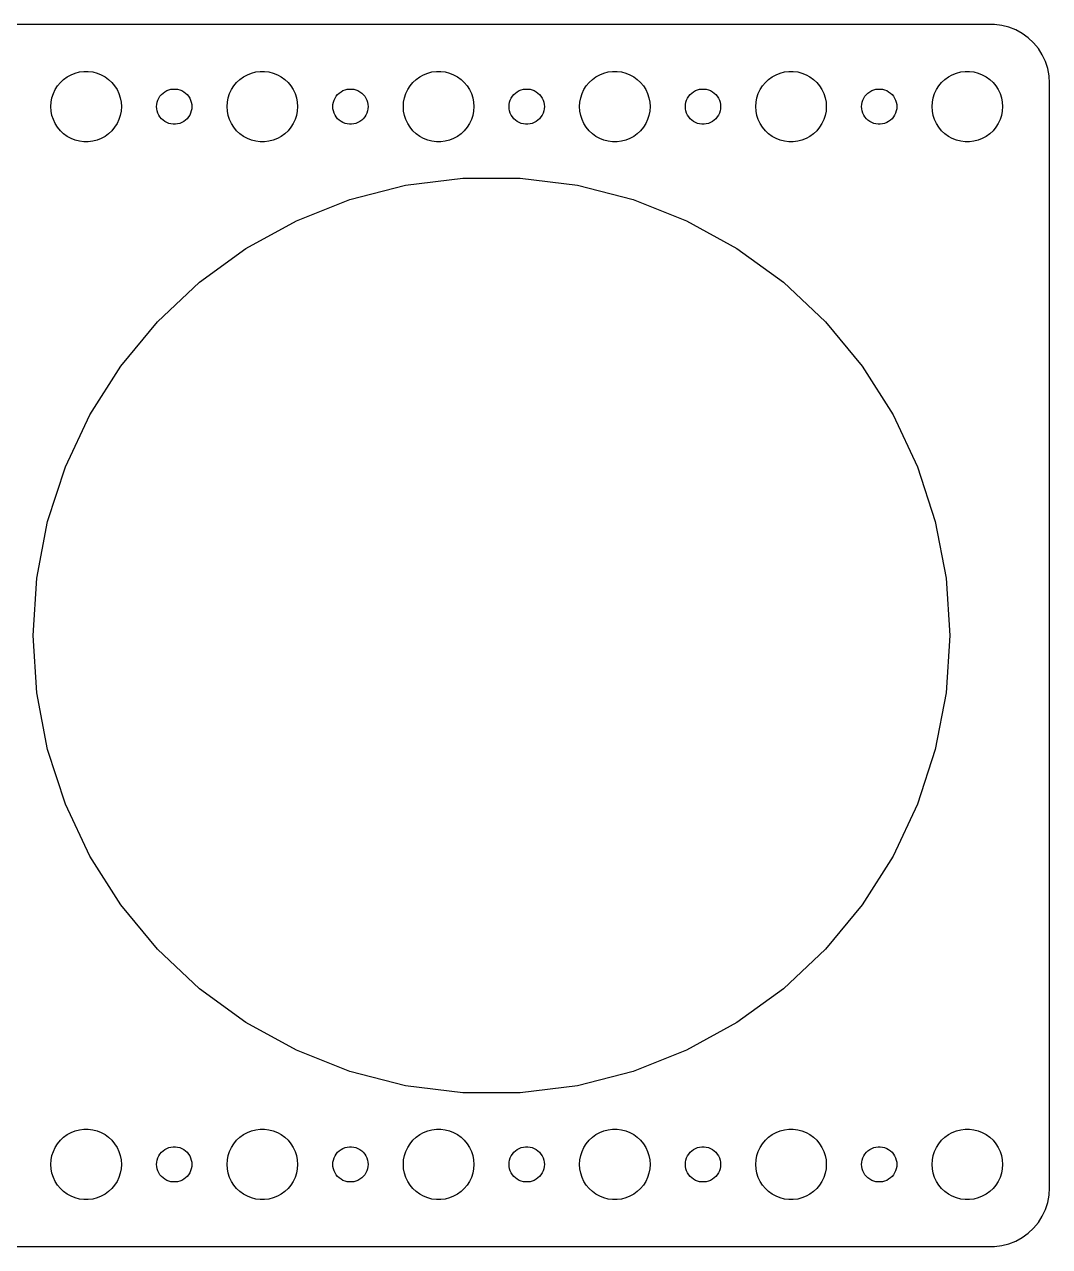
# Model space of a CAD drawing. Header units: metres. Extents: x -172 to 172, y -52 to 52.
# Drawn here: x 84.8 to 172, y -52 to 52 of the extents above; entities that cross this region are included whole.
import ezdxf

# ---------------------------------------------------------------- set-up
doc = ezdxf.new("R2010")
doc.units = ezdxf.units.M

msp = doc.modelspace()

# ---------------------------------------------------------------- linework, layer by layer
for p, q in [((167.314, 51.9901), (-167.314, 51.9901)), ((167.937, 51.9114), (167.314, 51.9901)), ((168.545, 51.7553), (167.937, 51.9114)), ((169.129, 51.5241), (168.545, 51.7553)), ((169.679, 51.2216), (169.129, 51.5241)), ((170.187, 50.8526), (169.679, 51.2216)), ((170.645, 50.4227), (170.187, 50.8526)), ((171.045, 49.9389), (170.645, 50.4227)), ((171.382, 49.4088), (171.045, 49.9389)), ((171.649, 48.8406), (171.382, 49.4088)), ((88.7227, 47.7145), (89.073, 47.8532)), ((89.073, 47.8532), (89.4379, 47.9469)), ((89.4379, 47.9469), (89.8116, 47.9941)), ((89.8116, 47.9941), (90.1884, 47.9941)), ((90.1884, 47.9941), (90.5621, 47.9469)), ((90.5621, 47.9469), (90.927, 47.8532)), ((90.927, 47.8532), (91.2773, 47.7145)), ((103.723, 47.7145), (104.073, 47.8532)), ((104.073, 47.8532), (104.438, 47.9469)), ((104.438, 47.9469), (104.812, 47.9941)), ((104.812, 47.9941), (105.188, 47.9941)), ((105.188, 47.9941), (105.562, 47.9469)), ((105.562, 47.9469), (105.927, 47.8532)), ((105.927, 47.8532), (106.277, 47.7145)), ((118.723, 47.7145), (119.073, 47.8532)), ((119.073, 47.8532), (119.438, 47.9469)), ((119.438, 47.9469), (119.812, 47.9941)), ((119.812, 47.9941), (120.188, 47.9941)), ((120.188, 47.9941), (120.562, 47.9469)), ((120.562, 47.9469), (120.927, 47.8532)), ((120.927, 47.8532), (121.277, 47.7145)), ((133.723, 47.7145), (134.073, 47.8532)), ((134.073, 47.8532), (134.438, 47.9469)), ((134.438, 47.9469), (134.812, 47.9941)), ((134.812, 47.9941), (135.188, 47.9941)), ((135.188, 47.9941), (135.562, 47.9469)), ((135.562, 47.9469), (135.927, 47.8532)), ((135.927, 47.8532), (136.277, 47.7145)), ((148.723, 47.7145), (149.073, 47.8532)), ((149.073, 47.8532), (149.438, 47.9469)), ((149.438, 47.9469), (149.812, 47.9941)), ((149.812, 47.9941), (150.188, 47.9941)), ((150.188, 47.9941), (150.562, 47.9469)), ((150.562, 47.9469), (150.927, 47.8532)), ((150.927, 47.8532), (151.277, 47.7145)), ((163.723, 47.7145), (164.073, 47.8532)), ((164.073, 47.8532), (164.438, 47.9469)), ((164.438, 47.9469), (164.812, 47.9941)), ((164.812, 47.9941), (165.188, 47.9941)), ((165.188, 47.9941), (165.562, 47.9469)), ((165.562, 47.9469), (165.927, 47.8532)), ((165.927, 47.8532), (166.277, 47.7145)), ((171.843, 48.2434), (171.649, 48.8406)), ((171.961, 47.6267), (171.843, 48.2434)), ((87.573, 46.7634), (87.8131, 47.0536)), ((87.8131, 47.0536), (88.0877, 47.3115)), ((88.0877, 47.3115), (88.3925, 47.533)), ((88.3925, 47.533), (88.7227, 47.7145)), ((91.2773, 47.7145), (91.6075, 47.533)), ((91.6075, 47.533), (91.9123, 47.3115)), ((91.9123, 47.3115), (92.1869, 47.0536)), ((92.1869, 47.0536), (92.427, 46.7634)), ((102.573, 46.7634), (102.813, 47.0536)), ((102.813, 47.0536), (103.088, 47.3115)), ((103.088, 47.3115), (103.393, 47.533)), ((103.393, 47.533), (103.723, 47.7145)), ((106.277, 47.7145), (106.607, 47.533)), ((106.607, 47.533), (106.912, 47.3115)), ((106.912, 47.3115), (107.187, 47.0536)), ((107.187, 47.0536), (107.427, 46.7634)), ((117.573, 46.7634), (117.813, 47.0536)), ((117.813, 47.0536), (118.088, 47.3115)), ((118.088, 47.3115), (118.393, 47.533)), ((118.393, 47.533), (118.723, 47.7145)), ((121.277, 47.7145), (121.607, 47.533)), ((121.607, 47.533), (121.912, 47.3115)), ((121.912, 47.3115), (122.187, 47.0536)), ((122.187, 47.0536), (122.427, 46.7634)), ((132.573, 46.7634), (132.813, 47.0536)), ((132.813, 47.0536), (133.088, 47.3115)), ((133.088, 47.3115), (133.393, 47.533)), ((133.393, 47.533), (133.723, 47.7145)), ((136.277, 47.7145), (136.607, 47.533)), ((136.607, 47.533), (136.912, 47.3115)), ((136.912, 47.3115), (137.187, 47.0536)), ((137.187, 47.0536), (137.427, 46.7634)), ((147.573, 46.7634), (147.813, 47.0536)), ((147.813, 47.0536), (148.088, 47.3115)), ((148.088, 47.3115), (148.393, 47.533)), ((148.393, 47.533), (148.723, 47.7145)), ((151.277, 47.7145), (151.607, 47.533)), ((151.607, 47.533), (151.912, 47.3115)), ((151.912, 47.3115), (152.187, 47.0536)), ((152.187, 47.0536), (152.427, 46.7634)), ((162.573, 46.7634), (162.813, 47.0536)), ((162.813, 47.0536), (163.088, 47.3115)), ((163.088, 47.3115), (163.393, 47.533)), ((163.393, 47.533), (163.723, 47.7145)), ((166.277, 47.7145), (166.607, 47.533)), ((166.607, 47.533), (166.912, 47.3115)), ((166.912, 47.3115), (167.187, 47.0536)), ((167.187, 47.0536), (167.427, 46.7634)), ((172, 47), (171.961, 47.6267)), ((172, -47), (172, 47)), ((87.0943, 45.7461), (87.2107, 46.1044)), ((87.2107, 46.1044), (87.3711, 46.4453)), ((87.3711, 46.4453), (87.573, 46.7634)), ((92.427, 46.7634), (92.6289, 46.4453)), ((92.6289, 46.4453), (92.7893, 46.1044)), ((92.7893, 46.1044), (92.9057, 45.7461)), ((96.1855, 45.7226), (96.2865, 45.8817)), ((96.2865, 45.8817), (96.4065, 46.0268)), ((96.4065, 46.0268), (96.5439, 46.1558)), ((96.5439, 46.1558), (96.6963, 46.2665)), ((96.6963, 46.2665), (96.8613, 46.3572)), ((96.8613, 46.3572), (97.0365, 46.4266)), ((97.0365, 46.4266), (97.2189, 46.4734)), ((97.2189, 46.4734), (97.4058, 46.497)), ((97.4058, 46.497), (97.5942, 46.497)), ((97.5942, 46.497), (97.7811, 46.4734)), ((97.7811, 46.4734), (97.9635, 46.4266)), ((97.9635, 46.4266), (98.1387, 46.3572)), ((98.1387, 46.3572), (98.3037, 46.2665)), ((98.3037, 46.2665), (98.4561, 46.1558)), ((98.4561, 46.1558), (98.5934, 46.0268)), ((98.5934, 46.0268), (98.7135, 45.8817)), ((98.7135, 45.8817), (98.8145, 45.7226)), ((102.094, 45.7461), (102.211, 46.1044)), ((102.211, 46.1044), (102.371, 46.4453)), ((102.371, 46.4453), (102.573, 46.7634)), ((107.427, 46.7634), (107.629, 46.4453)), ((107.629, 46.4453), (107.789, 46.1044)), ((107.789, 46.1044), (107.906, 45.7461)), ((111.186, 45.7226), (111.286, 45.8817)), ((111.286, 45.8817), (111.407, 46.0268)), ((111.407, 46.0268), (111.544, 46.1558)), ((111.544, 46.1558), (111.696, 46.2665)), ((111.696, 46.2665), (111.861, 46.3572)), ((111.861, 46.3572), (112.036, 46.4266)), ((112.036, 46.4266), (112.219, 46.4734)), ((112.219, 46.4734), (112.406, 46.497)), ((112.406, 46.497), (112.594, 46.497)), ((112.594, 46.497), (112.781, 46.4734)), ((112.781, 46.4734), (112.964, 46.4266)), ((112.964, 46.4266), (113.139, 46.3572)), ((113.139, 46.3572), (113.304, 46.2665)), ((113.304, 46.2665), (113.456, 46.1558)), ((113.456, 46.1558), (113.593, 46.0268)), ((113.593, 46.0268), (113.714, 45.8817)), ((113.714, 45.8817), (113.814, 45.7226)), ((117.094, 45.7461), (117.211, 46.1044)), ((117.211, 46.1044), (117.371, 46.4453)), ((117.371, 46.4453), (117.573, 46.7634)), ((122.427, 46.7634), (122.629, 46.4453)), ((122.629, 46.4453), (122.789, 46.1044)), ((122.789, 46.1044), (122.906, 45.7461)), ((126.186, 45.7226), (126.286, 45.8817)), ((126.286, 45.8817), (126.407, 46.0268)), ((126.407, 46.0268), (126.544, 46.1558)), ((126.544, 46.1558), (126.696, 46.2665)), ((126.696, 46.2665), (126.861, 46.3572)), ((126.861, 46.3572), (127.036, 46.4266)), ((127.036, 46.4266), (127.219, 46.4734)), ((127.219, 46.4734), (127.406, 46.497)), ((127.406, 46.497), (127.594, 46.497)), ((127.594, 46.497), (127.781, 46.4734)), ((127.781, 46.4734), (127.964, 46.4266)), ((127.964, 46.4266), (128.139, 46.3572)), ((128.139, 46.3572), (128.304, 46.2665)), ((128.304, 46.2665), (128.456, 46.1558)), ((128.456, 46.1558), (128.593, 46.0268)), ((128.593, 46.0268), (128.714, 45.8817)), ((128.714, 45.8817), (128.814, 45.7226)), ((132.094, 45.7461), (132.211, 46.1044)), ((132.211, 46.1044), (132.371, 46.4453)), ((132.371, 46.4453), (132.573, 46.7634)), ((137.427, 46.7634), (137.629, 46.4453)), ((137.629, 46.4453), (137.789, 46.1044)), ((137.789, 46.1044), (137.906, 45.7461)), ((141.186, 45.7226), (141.286, 45.8817)), ((141.286, 45.8817), (141.407, 46.0268)), ((141.407, 46.0268), (141.544, 46.1558)), ((141.544, 46.1558), (141.696, 46.2665)), ((141.696, 46.2665), (141.861, 46.3572)), ((141.861, 46.3572), (142.036, 46.4266)), ((142.036, 46.4266), (142.219, 46.4734)), ((142.219, 46.4734), (142.406, 46.497)), ((142.406, 46.497), (142.594, 46.497)), ((142.594, 46.497), (142.781, 46.4734)), ((142.781, 46.4734), (142.964, 46.4266)), ((142.964, 46.4266), (143.139, 46.3572)), ((143.139, 46.3572), (143.304, 46.2665)), ((143.304, 46.2665), (143.456, 46.1558)), ((143.456, 46.1558), (143.593, 46.0268)), ((143.593, 46.0268), (143.714, 45.8817)), ((143.714, 45.8817), (143.814, 45.7226)), ((147.094, 45.7461), (147.211, 46.1044)), ((147.211, 46.1044), (147.371, 46.4453)), ((147.371, 46.4453), (147.573, 46.7634)), ((152.427, 46.7634), (152.629, 46.4453)), ((152.629, 46.4453), (152.789, 46.1044)), ((152.789, 46.1044), (152.906, 45.7461)), ((156.186, 45.7226), (156.286, 45.8817)), ((156.286, 45.8817), (156.407, 46.0268)), ((156.407, 46.0268), (156.544, 46.1558)), ((156.544, 46.1558), (156.696, 46.2665)), ((156.696, 46.2665), (156.861, 46.3572)), ((156.861, 46.3572), (157.036, 46.4266)), ((157.036, 46.4266), (157.219, 46.4734)), ((157.219, 46.4734), (157.406, 46.497)), ((157.406, 46.497), (157.594, 46.497)), ((157.594, 46.497), (157.781, 46.4734)), ((157.781, 46.4734), (157.964, 46.4266)), ((157.964, 46.4266), (158.139, 46.3572)), ((158.139, 46.3572), (158.304, 46.2665)), ((158.304, 46.2665), (158.456, 46.1558)), ((158.456, 46.1558), (158.593, 46.0268)), ((158.593, 46.0268), (158.714, 45.8817)), ((158.714, 45.8817), (158.814, 45.7226)), ((162.094, 45.7461), (162.211, 46.1044)), ((162.211, 46.1044), (162.371, 46.4453)), ((162.371, 46.4453), (162.573, 46.7634)), ((167.427, 46.7634), (167.629, 46.4453)), ((167.629, 46.4453), (167.789, 46.1044)), ((167.789, 46.1044), (167.906, 45.7461)), ((87, 45), (87.0237, 45.376)), ((87.0237, 44.624), (87, 45)), ((87.0237, 45.376), (87.0943, 45.7461)), ((92.9057, 45.7461), (92.9763, 45.376)), ((92.9763, 45.376), (93, 45)), ((93, 45), (92.9763, 44.624)), ((96, 45), (96.0118, 45.188)), ((96.0118, 44.812), (96, 45)), ((96.0118, 45.188), (96.0471, 45.373)), ((96.0471, 44.627), (96.0118, 44.812)), ((96.0471, 45.373), (96.1053, 45.5522)), ((96.1053, 45.5522), (96.1855, 45.7226)), ((98.8145, 45.7226), (98.8947, 45.5522)), ((98.8947, 45.5522), (98.9529, 45.373)), ((98.9529, 45.373), (98.9882, 45.188)), ((98.9882, 44.812), (98.9529, 44.627)), ((98.9882, 45.188), (99, 45)), ((99, 45), (98.9882, 44.812)), ((102, 45), (102.024, 45.376)), ((102.024, 44.624), (102, 45)), ((102.024, 45.376), (102.094, 45.7461)), ((107.906, 45.7461), (107.976, 45.376)), ((107.976, 45.376), (108, 45)), ((108, 45), (107.976, 44.624)), ((111, 45), (111.012, 45.188)), ((111.012, 44.812), (111, 45)), ((111.012, 45.188), (111.047, 45.373)), ((111.047, 44.627), (111.012, 44.812)), ((111.047, 45.373), (111.105, 45.5522)), ((111.105, 45.5522), (111.186, 45.7226)), ((113.814, 45.7226), (113.895, 45.5522)), ((113.895, 45.5522), (113.953, 45.373)), ((113.953, 45.373), (113.988, 45.188)), ((113.988, 44.812), (113.953, 44.627)), ((113.988, 45.188), (114, 45)), ((114, 45), (113.988, 44.812)), ((117, 45), (117.024, 45.376)), ((117.024, 44.624), (117, 45)), ((117.024, 45.376), (117.094, 45.7461)), ((122.906, 45.7461), (122.976, 45.376)), ((122.976, 45.376), (123, 45)), ((123, 45), (122.976, 44.624)), ((126, 45), (126.012, 45.188)), ((126.012, 44.812), (126, 45)), ((126.012, 45.188), (126.047, 45.373)), ((126.047, 44.627), (126.012, 44.812)), ((126.047, 45.373), (126.105, 45.5522)), ((126.105, 45.5522), (126.186, 45.7226)), ((128.814, 45.7226), (128.895, 45.5522)), ((128.895, 45.5522), (128.953, 45.373)), ((128.953, 45.373), (128.988, 45.188)), ((128.988, 44.812), (128.953, 44.627)), ((128.988, 45.188), (129, 45)), ((129, 45), (128.988, 44.812)), ((132, 45), (132.024, 45.376)), ((132.024, 44.624), (132, 45)), ((132.024, 45.376), (132.094, 45.7461)), ((137.906, 45.7461), (137.976, 45.376)), ((137.976, 45.376), (138, 45)), ((138, 45), (137.976, 44.624)), ((141, 45), (141.012, 45.188)), ((141.012, 44.812), (141, 45)), ((141.012, 45.188), (141.047, 45.373)), ((141.047, 44.627), (141.012, 44.812)), ((141.047, 45.373), (141.105, 45.5522)), ((141.105, 45.5522), (141.186, 45.7226)), ((143.814, 45.7226), (143.895, 45.5522)), ((143.895, 45.5522), (143.953, 45.373)), ((143.953, 45.373), (143.988, 45.188)), ((143.988, 44.812), (143.953, 44.627)), ((143.988, 45.188), (144, 45)), ((144, 45), (143.988, 44.812)), ((147, 45), (147.024, 45.376)), ((147.024, 44.624), (147, 45)), ((147.024, 45.376), (147.094, 45.7461)), ((152.906, 45.7461), (152.976, 45.376)), ((152.976, 45.376), (153, 45)), ((153, 45), (152.976, 44.624)), ((156, 45), (156.012, 45.188)), ((156.012, 44.812), (156, 45)), ((156.012, 45.188), (156.047, 45.373)), ((156.047, 44.627), (156.012, 44.812)), ((156.047, 45.373), (156.105, 45.5522)), ((156.105, 45.5522), (156.186, 45.7226)), ((158.814, 45.7226), (158.895, 45.5522)), ((158.895, 45.5522), (158.953, 45.373)), ((158.953, 45.373), (158.988, 45.188)), ((158.988, 44.812), (158.953, 44.627)), ((158.988, 45.188), (159, 45)), ((159, 45), (158.988, 44.812)), ((162, 45), (162.024, 45.376)), ((162.024, 44.624), (162, 45)), ((162.024, 45.376), (162.094, 45.7461)), ((167.906, 45.7461), (167.976, 45.376)), ((167.976, 45.376), (168, 45)), ((168, 45), (167.976, 44.624)), ((87.0943, 44.2539), (87.0237, 44.624)), ((87.2107, 43.8956), (87.0943, 44.2539)), ((87.3711, 43.5547), (87.2107, 43.8956)), ((92.7893, 43.8956), (92.6289, 43.5547)), ((92.9057, 44.2539), (92.7893, 43.8956)), ((92.9763, 44.624), (92.9057, 44.2539)), ((96.1053, 44.4478), (96.0471, 44.627)), ((96.1855, 44.2774), (96.1053, 44.4478)), ((96.2865, 44.1183), (96.1855, 44.2774)), ((96.4065, 43.9732), (96.2865, 44.1183)), ((96.5439, 43.8442), (96.4065, 43.9732)), ((96.6963, 43.7335), (96.5439, 43.8442)), ((96.8613, 43.6428), (96.6963, 43.7335)), ((98.3037, 43.7335), (98.1387, 43.6428)), ((98.4561, 43.8442), (98.3037, 43.7335)), ((98.5934, 43.9732), (98.4561, 43.8442)), ((98.7135, 44.1183), (98.5934, 43.9732)), ((98.8145, 44.2774), (98.7135, 44.1183)), ((98.8947, 44.4478), (98.8145, 44.2774)), ((98.9529, 44.627), (98.8947, 44.4478)), ((102.094, 44.2539), (102.024, 44.624)), ((102.211, 43.8956), (102.094, 44.2539)), ((102.371, 43.5547), (102.211, 43.8956)), ((107.789, 43.8956), (107.629, 43.5547)), ((107.906, 44.2539), (107.789, 43.8956)), ((107.976, 44.624), (107.906, 44.2539)), ((111.105, 44.4478), (111.047, 44.627)), ((111.186, 44.2774), (111.105, 44.4478)), ((111.286, 44.1183), (111.186, 44.2774)), ((111.407, 43.9732), (111.286, 44.1183)), ((111.544, 43.8442), (111.407, 43.9732)), ((111.696, 43.7335), (111.544, 43.8442)), ((111.861, 43.6428), (111.696, 43.7335)), ((113.304, 43.7335), (113.139, 43.6428)), ((113.456, 43.8442), (113.304, 43.7335)), ((113.593, 43.9732), (113.456, 43.8442)), ((113.714, 44.1183), (113.593, 43.9732)), ((113.814, 44.2774), (113.714, 44.1183)), ((113.895, 44.4478), (113.814, 44.2774)), ((113.953, 44.627), (113.895, 44.4478)), ((117.094, 44.2539), (117.024, 44.624)), ((117.211, 43.8956), (117.094, 44.2539)), ((117.371, 43.5547), (117.211, 43.8956)), ((122.789, 43.8956), (122.629, 43.5547)), ((122.906, 44.2539), (122.789, 43.8956)), ((122.976, 44.624), (122.906, 44.2539)), ((126.105, 44.4478), (126.047, 44.627)), ((126.186, 44.2774), (126.105, 44.4478)), ((126.286, 44.1183), (126.186, 44.2774)), ((126.407, 43.9732), (126.286, 44.1183)), ((126.544, 43.8442), (126.407, 43.9732)), ((126.696, 43.7335), (126.544, 43.8442)), ((126.861, 43.6428), (126.696, 43.7335)), ((128.304, 43.7335), (128.139, 43.6428)), ((128.456, 43.8442), (128.304, 43.7335)), ((128.593, 43.9732), (128.456, 43.8442)), ((128.714, 44.1183), (128.593, 43.9732)), ((128.814, 44.2774), (128.714, 44.1183)), ((128.895, 44.4478), (128.814, 44.2774)), ((128.953, 44.627), (128.895, 44.4478)), ((132.094, 44.2539), (132.024, 44.624)), ((132.211, 43.8956), (132.094, 44.2539)), ((132.371, 43.5547), (132.211, 43.8956)), ((137.789, 43.8956), (137.629, 43.5547)), ((137.906, 44.2539), (137.789, 43.8956)), ((137.976, 44.624), (137.906, 44.2539)), ((141.105, 44.4478), (141.047, 44.627)), ((141.186, 44.2774), (141.105, 44.4478)), ((141.286, 44.1183), (141.186, 44.2774)), ((141.407, 43.9732), (141.286, 44.1183)), ((141.544, 43.8442), (141.407, 43.9732)), ((141.696, 43.7335), (141.544, 43.8442)), ((141.861, 43.6428), (141.696, 43.7335)), ((143.304, 43.7335), (143.139, 43.6428)), ((143.456, 43.8442), (143.304, 43.7335)), ((143.593, 43.9732), (143.456, 43.8442)), ((143.714, 44.1183), (143.593, 43.9732)), ((143.814, 44.2774), (143.714, 44.1183)), ((143.895, 44.4478), (143.814, 44.2774)), ((143.953, 44.627), (143.895, 44.4478)), ((147.094, 44.2539), (147.024, 44.624)), ((147.211, 43.8956), (147.094, 44.2539)), ((147.371, 43.5547), (147.211, 43.8956)), ((152.789, 43.8956), (152.629, 43.5547)), ((152.906, 44.2539), (152.789, 43.8956)), ((152.976, 44.624), (152.906, 44.2539)), ((156.105, 44.4478), (156.047, 44.627)), ((156.186, 44.2774), (156.105, 44.4478)), ((156.286, 44.1183), (156.186, 44.2774)), ((156.407, 43.9732), (156.286, 44.1183)), ((156.544, 43.8442), (156.407, 43.9732)), ((156.696, 43.7335), (156.544, 43.8442)), ((156.861, 43.6428), (156.696, 43.7335)), ((158.304, 43.7335), (158.139, 43.6428)), ((158.456, 43.8442), (158.304, 43.7335)), ((158.593, 43.9732), (158.456, 43.8442)), ((158.714, 44.1183), (158.593, 43.9732)), ((158.814, 44.2774), (158.714, 44.1183)), ((158.895, 44.4478), (158.814, 44.2774)), ((158.953, 44.627), (158.895, 44.4478)), ((162.094, 44.2539), (162.024, 44.624)), ((162.211, 43.8956), (162.094, 44.2539)), ((162.371, 43.5547), (162.211, 43.8956)), ((167.789, 43.8956), (167.629, 43.5547)), ((167.906, 44.2539), (167.789, 43.8956)), ((167.976, 44.624), (167.906, 44.2539)), ((87.573, 43.2366), (87.3711, 43.5547)), ((87.8131, 42.9464), (87.573, 43.2366)), ((88.0877, 42.6885), (87.8131, 42.9464)), ((88.3925, 42.467), (88.0877, 42.6885)), ((91.9123, 42.6885), (91.6075, 42.467)), ((92.1869, 42.9464), (91.9123, 42.6885)), ((92.427, 43.2366), (92.1869, 42.9464)), ((92.6289, 43.5547), (92.427, 43.2366)), ((97.0365, 43.5734), (96.8613, 43.6428)), ((97.2189, 43.5266), (97.0365, 43.5734)), ((97.4058, 43.503), (97.2189, 43.5266)), ((97.5942, 43.503), (97.4058, 43.503)), ((97.7811, 43.5266), (97.5942, 43.503)), ((97.9635, 43.5734), (97.7811, 43.5266)), ((98.1387, 43.6428), (97.9635, 43.5734)), ((102.573, 43.2366), (102.371, 43.5547)), ((102.813, 42.9464), (102.573, 43.2366)), ((103.088, 42.6885), (102.813, 42.9464)), ((103.393, 42.467), (103.088, 42.6885)), ((106.912, 42.6885), (106.607, 42.467)), ((107.187, 42.9464), (106.912, 42.6885)), ((107.427, 43.2366), (107.187, 42.9464)), ((107.629, 43.5547), (107.427, 43.2366)), ((112.036, 43.5734), (111.861, 43.6428)), ((112.219, 43.5266), (112.036, 43.5734)), ((112.406, 43.503), (112.219, 43.5266)), ((112.594, 43.503), (112.406, 43.503)), ((112.781, 43.5266), (112.594, 43.503)), ((112.964, 43.5734), (112.781, 43.5266)), ((113.139, 43.6428), (112.964, 43.5734)), ((117.573, 43.2366), (117.371, 43.5547)), ((117.813, 42.9464), (117.573, 43.2366)), ((118.088, 42.6885), (117.813, 42.9464)), ((118.393, 42.467), (118.088, 42.6885)), ((121.912, 42.6885), (121.607, 42.467)), ((122.187, 42.9464), (121.912, 42.6885)), ((122.427, 43.2366), (122.187, 42.9464)), ((122.629, 43.5547), (122.427, 43.2366)), ((127.036, 43.5734), (126.861, 43.6428)), ((127.219, 43.5266), (127.036, 43.5734)), ((127.406, 43.503), (127.219, 43.5266)), ((127.594, 43.503), (127.406, 43.503)), ((127.781, 43.5266), (127.594, 43.503)), ((127.964, 43.5734), (127.781, 43.5266)), ((128.139, 43.6428), (127.964, 43.5734)), ((132.573, 43.2366), (132.371, 43.5547)), ((132.813, 42.9464), (132.573, 43.2366)), ((133.088, 42.6885), (132.813, 42.9464)), ((133.393, 42.467), (133.088, 42.6885)), ((136.912, 42.6885), (136.607, 42.467)), ((137.187, 42.9464), (136.912, 42.6885)), ((137.427, 43.2366), (137.187, 42.9464)), ((137.629, 43.5547), (137.427, 43.2366)), ((142.036, 43.5734), (141.861, 43.6428)), ((142.219, 43.5266), (142.036, 43.5734)), ((142.406, 43.503), (142.219, 43.5266)), ((142.594, 43.503), (142.406, 43.503)), ((142.781, 43.5266), (142.594, 43.503)), ((142.964, 43.5734), (142.781, 43.5266)), ((143.139, 43.6428), (142.964, 43.5734)), ((147.573, 43.2366), (147.371, 43.5547)), ((147.813, 42.9464), (147.573, 43.2366)), ((148.088, 42.6885), (147.813, 42.9464)), ((148.393, 42.467), (148.088, 42.6885)), ((151.912, 42.6885), (151.607, 42.467)), ((152.187, 42.9464), (151.912, 42.6885)), ((152.427, 43.2366), (152.187, 42.9464)), ((152.629, 43.5547), (152.427, 43.2366)), ((157.036, 43.5734), (156.861, 43.6428)), ((157.219, 43.5266), (157.036, 43.5734)), ((157.406, 43.503), (157.219, 43.5266)), ((157.594, 43.503), (157.406, 43.503)), ((157.781, 43.5266), (157.594, 43.503)), ((157.964, 43.5734), (157.781, 43.5266)), ((158.139, 43.6428), (157.964, 43.5734)), ((162.573, 43.2366), (162.371, 43.5547)), ((162.813, 42.9464), (162.573, 43.2366)), ((163.088, 42.6885), (162.813, 42.9464)), ((163.393, 42.467), (163.088, 42.6885)), ((166.912, 42.6885), (166.607, 42.467)), ((167.187, 42.9464), (166.912, 42.6885)), ((167.427, 43.2366), (167.187, 42.9464)), ((167.629, 43.5547), (167.427, 43.2366)), ((88.7227, 42.2855), (88.3925, 42.467)), ((89.073, 42.1468), (88.7227, 42.2855)), ((89.4379, 42.0531), (89.073, 42.1468)), ((89.8116, 42.0059), (89.4379, 42.0531)), ((90.1884, 42.0059), (89.8116, 42.0059)), ((90.5621, 42.0531), (90.1884, 42.0059)), ((90.927, 42.1468), (90.5621, 42.0531)), ((91.2773, 42.2855), (90.927, 42.1468)), ((91.6075, 42.467), (91.2773, 42.2855)), ((103.723, 42.2855), (103.393, 42.467)), ((104.073, 42.1468), (103.723, 42.2855)), ((104.438, 42.0531), (104.073, 42.1468)), ((104.812, 42.0059), (104.438, 42.0531)), ((105.188, 42.0059), (104.812, 42.0059)), ((105.562, 42.0531), (105.188, 42.0059)), ((105.927, 42.1468), (105.562, 42.0531)), ((106.277, 42.2855), (105.927, 42.1468)), ((106.607, 42.467), (106.277, 42.2855)), ((118.723, 42.2855), (118.393, 42.467)), ((119.073, 42.1468), (118.723, 42.2855)), ((119.438, 42.0531), (119.073, 42.1468)), ((119.812, 42.0059), (119.438, 42.0531)), ((120.188, 42.0059), (119.812, 42.0059)), ((120.562, 42.0531), (120.188, 42.0059)), ((120.927, 42.1468), (120.562, 42.0531)), ((121.277, 42.2855), (120.927, 42.1468)), ((121.607, 42.467), (121.277, 42.2855)), ((133.723, 42.2855), (133.393, 42.467)), ((134.073, 42.1468), (133.723, 42.2855)), ((134.438, 42.0531), (134.073, 42.1468)), ((134.812, 42.0059), (134.438, 42.0531)), ((135.188, 42.0059), (134.812, 42.0059)), ((135.562, 42.0531), (135.188, 42.0059)), ((135.927, 42.1468), (135.562, 42.0531)), ((136.277, 42.2855), (135.927, 42.1468)), ((136.607, 42.467), (136.277, 42.2855)), ((148.723, 42.2855), (148.393, 42.467)), ((149.073, 42.1468), (148.723, 42.2855)), ((149.438, 42.0531), (149.073, 42.1468)), ((149.812, 42.0059), (149.438, 42.0531)), ((150.188, 42.0059), (149.812, 42.0059)), ((150.562, 42.0531), (150.188, 42.0059)), ((150.927, 42.1468), (150.562, 42.0531)), ((151.277, 42.2855), (150.927, 42.1468)), ((151.607, 42.467), (151.277, 42.2855)), ((163.723, 42.2855), (163.393, 42.467)), ((164.073, 42.1468), (163.723, 42.2855)), ((164.438, 42.0531), (164.073, 42.1468)), ((164.812, 42.0059), (164.438, 42.0531)), ((165.188, 42.0059), (164.812, 42.0059)), ((165.562, 42.0531), (165.188, 42.0059)), ((165.927, 42.1468), (165.562, 42.0531)), ((166.277, 42.2855), (165.927, 42.1468)), ((166.607, 42.467), (166.277, 42.2855)), ((117.192, 38.3092), (122.051, 38.923)), ((122.051, 38.923), (126.949, 38.923)), ((126.949, 38.923), (131.808, 38.3092)), ((112.448, 37.0912), (117.192, 38.3092)), ((131.808, 38.3092), (136.552, 37.0912)), ((107.895, 35.2883), (112.448, 37.0912)), ((136.552, 37.0912), (141.105, 35.2883)), ((103.603, 32.9288), (107.895, 35.2883)), ((141.105, 35.2883), (145.397, 32.9288)), ((99.6405, 30.05), (103.603, 32.9288)), ((145.397, 32.9288), (149.36, 30.05)), ((96.0702, 26.6973), (99.6405, 30.05)), ((149.36, 30.05), (152.93, 26.6973)), ((92.9483, 22.9236), (96.0702, 26.6973)), ((152.93, 26.6973), (156.052, 22.9236)), ((90.324, 18.7884), (92.9483, 22.9236)), ((156.052, 22.9236), (158.676, 18.7884)), ((88.2387, 14.3569), (90.324, 18.7884)), ((158.676, 18.7884), (160.761, 14.3569)), ((86.7253, 9.6989), (88.2387, 14.3569)), ((160.761, 14.3569), (162.275, 9.6989)), ((85.8075, 4.88799), (86.7253, 9.6989)), ((162.275, 9.6989), (163.192, 4.88799)), ((85.5, 0), (85.8075, 4.88799)), ((163.192, 4.88799), (163.5, 0)), ((85.8075, -4.88799), (85.5, 0)), ((163.5, 0), (163.192, -4.88799)), ((86.7253, -9.6989), (85.8075, -4.88799)), ((163.192, -4.88799), (162.275, -9.6989)), ((88.2387, -14.3569), (86.7253, -9.6989)), ((162.275, -9.6989), (160.761, -14.3569)), ((90.324, -18.7884), (88.2387, -14.3569)), ((160.761, -14.3569), (158.676, -18.7884)), ((92.9483, -22.9236), (90.324, -18.7884)), ((158.676, -18.7884), (156.052, -22.9236)), ((96.0702, -26.6973), (92.9483, -22.9236)), ((156.052, -22.9236), (152.93, -26.6973)), ((99.6405, -30.05), (96.0702, -26.6973)), ((152.93, -26.6973), (149.36, -30.05)), ((103.603, -32.9288), (99.6405, -30.05)), ((149.36, -30.05), (145.397, -32.9288)), ((107.895, -35.2883), (103.603, -32.9288)), ((145.397, -32.9288), (141.105, -35.2883)), ((112.448, -37.0912), (107.895, -35.2883)), ((141.105, -35.2883), (136.552, -37.0912)), ((117.192, -38.3092), (112.448, -37.0912)), ((136.552, -37.0912), (131.808, -38.3092)), ((122.051, -38.923), (117.192, -38.3092)), ((131.808, -38.3092), (126.949, -38.923)), ((126.949, -38.923), (122.051, -38.923)), ((88.0877, -42.6885), (88.3925, -42.467)), ((88.3925, -42.467), (88.7227, -42.2855)), ((88.7227, -42.2855), (89.073, -42.1468)), ((89.073, -42.1468), (89.4379, -42.0531)), ((89.4379, -42.0531), (89.8116, -42.0059)), ((89.8116, -42.0059), (90.1884, -42.0059)), ((90.1884, -42.0059), (90.5621, -42.0531)), ((90.5621, -42.0531), (90.927, -42.1468)), ((90.927, -42.1468), (91.2773, -42.2855)), ((91.2773, -42.2855), (91.6075, -42.467)), ((91.6075, -42.467), (91.9123, -42.6885)), ((103.088, -42.6885), (103.393, -42.467)), ((103.393, -42.467), (103.723, -42.2855)), ((103.723, -42.2855), (104.073, -42.1468)), ((104.073, -42.1468), (104.438, -42.0531)), ((104.438, -42.0531), (104.812, -42.0059)), ((104.812, -42.0059), (105.188, -42.0059)), ((105.188, -42.0059), (105.562, -42.0531)), ((105.562, -42.0531), (105.927, -42.1468)), ((105.927, -42.1468), (106.277, -42.2855)), ((106.277, -42.2855), (106.607, -42.467)), ((106.607, -42.467), (106.912, -42.6885)), ((118.088, -42.6885), (118.393, -42.467)), ((118.393, -42.467), (118.723, -42.2855)), ((118.723, -42.2855), (119.073, -42.1468)), ((119.073, -42.1468), (119.438, -42.0531)), ((119.438, -42.0531), (119.812, -42.0059)), ((119.812, -42.0059), (120.188, -42.0059)), ((120.188, -42.0059), (120.562, -42.0531)), ((120.562, -42.0531), (120.927, -42.1468)), ((120.927, -42.1468), (121.277, -42.2855)), ((121.277, -42.2855), (121.607, -42.467)), ((121.607, -42.467), (121.912, -42.6885)), ((133.088, -42.6885), (133.393, -42.467)), ((133.393, -42.467), (133.723, -42.2855)), ((133.723, -42.2855), (134.073, -42.1468)), ((134.073, -42.1468), (134.438, -42.0531)), ((134.438, -42.0531), (134.812, -42.0059)), ((134.812, -42.0059), (135.188, -42.0059)), ((135.188, -42.0059), (135.562, -42.0531)), ((135.562, -42.0531), (135.927, -42.1468)), ((135.927, -42.1468), (136.277, -42.2855)), ((136.277, -42.2855), (136.607, -42.467)), ((136.607, -42.467), (136.912, -42.6885)), ((148.088, -42.6885), (148.393, -42.467)), ((148.393, -42.467), (148.723, -42.2855)), ((148.723, -42.2855), (149.073, -42.1468)), ((149.073, -42.1468), (149.438, -42.0531)), ((149.438, -42.0531), (149.812, -42.0059)), ((149.812, -42.0059), (150.188, -42.0059)), ((150.188, -42.0059), (150.562, -42.0531)), ((150.562, -42.0531), (150.927, -42.1468)), ((150.927, -42.1468), (151.277, -42.2855)), ((151.277, -42.2855), (151.607, -42.467)), ((151.607, -42.467), (151.912, -42.6885)), ((163.088, -42.6885), (163.393, -42.467)), ((163.393, -42.467), (163.723, -42.2855)), ((163.723, -42.2855), (164.073, -42.1468)), ((164.073, -42.1468), (164.438, -42.0531)), ((164.438, -42.0531), (164.812, -42.0059)), ((164.812, -42.0059), (165.188, -42.0059)), ((165.188, -42.0059), (165.562, -42.0531)), ((165.562, -42.0531), (165.927, -42.1468)), ((165.927, -42.1468), (166.277, -42.2855)), ((166.277, -42.2855), (166.607, -42.467)), ((166.607, -42.467), (166.912, -42.6885)), ((87.2107, -43.8956), (87.3711, -43.5547)), ((87.3711, -43.5547), (87.573, -43.2366)), ((87.573, -43.2366), (87.8131, -42.9464)), ((87.8131, -42.9464), (88.0877, -42.6885)), ((91.9123, -42.6885), (92.1869, -42.9464)), ((92.1869, -42.9464), (92.427, -43.2366)), ((92.427, -43.2366), (92.6289, -43.5547)), ((92.6289, -43.5547), (92.7893, -43.8956)), ((96.6963, -43.7335), (96.8613, -43.6428)), ((96.8613, -43.6428), (97.0365, -43.5734)), ((97.0365, -43.5734), (97.2189, -43.5266)), ((97.2189, -43.5266), (97.4058, -43.503)), ((97.4058, -43.503), (97.5942, -43.503)), ((97.5942, -43.503), (97.7811, -43.5266)), ((97.7811, -43.5266), (97.9635, -43.5734)), ((97.9635, -43.5734), (98.1387, -43.6428)), ((98.1387, -43.6428), (98.3037, -43.7335)), ((102.211, -43.8956), (102.371, -43.5547)), ((102.371, -43.5547), (102.573, -43.2366)), ((102.573, -43.2366), (102.813, -42.9464)), ((102.813, -42.9464), (103.088, -42.6885)), ((106.912, -42.6885), (107.187, -42.9464)), ((107.187, -42.9464), (107.427, -43.2366)), ((107.427, -43.2366), (107.629, -43.5547)), ((107.629, -43.5547), (107.789, -43.8956)), ((111.696, -43.7335), (111.861, -43.6428)), ((111.861, -43.6428), (112.036, -43.5734)), ((112.036, -43.5734), (112.219, -43.5266)), ((112.219, -43.5266), (112.406, -43.503)), ((112.406, -43.503), (112.594, -43.503)), ((112.594, -43.503), (112.781, -43.5266)), ((112.781, -43.5266), (112.964, -43.5734)), ((112.964, -43.5734), (113.139, -43.6428)), ((113.139, -43.6428), (113.304, -43.7335)), ((117.211, -43.8956), (117.371, -43.5547)), ((117.371, -43.5547), (117.573, -43.2366)), ((117.573, -43.2366), (117.813, -42.9464)), ((117.813, -42.9464), (118.088, -42.6885)), ((121.912, -42.6885), (122.187, -42.9464)), ((122.187, -42.9464), (122.427, -43.2366)), ((122.427, -43.2366), (122.629, -43.5547)), ((122.629, -43.5547), (122.789, -43.8956)), ((126.696, -43.7335), (126.861, -43.6428)), ((126.861, -43.6428), (127.036, -43.5734)), ((127.036, -43.5734), (127.219, -43.5266)), ((127.219, -43.5266), (127.406, -43.503)), ((127.406, -43.503), (127.594, -43.503)), ((127.594, -43.503), (127.781, -43.5266)), ((127.781, -43.5266), (127.964, -43.5734)), ((127.964, -43.5734), (128.139, -43.6428)), ((128.139, -43.6428), (128.304, -43.7335)), ((132.211, -43.8956), (132.371, -43.5547)), ((132.371, -43.5547), (132.573, -43.2366)), ((132.573, -43.2366), (132.813, -42.9464)), ((132.813, -42.9464), (133.088, -42.6885)), ((136.912, -42.6885), (137.187, -42.9464)), ((137.187, -42.9464), (137.427, -43.2366)), ((137.427, -43.2366), (137.629, -43.5547)), ((137.629, -43.5547), (137.789, -43.8956)), ((141.696, -43.7335), (141.861, -43.6428)), ((141.861, -43.6428), (142.036, -43.5734)), ((142.036, -43.5734), (142.219, -43.5266)), ((142.219, -43.5266), (142.406, -43.503)), ((142.406, -43.503), (142.594, -43.503)), ((142.594, -43.503), (142.781, -43.5266)), ((142.781, -43.5266), (142.964, -43.5734)), ((142.964, -43.5734), (143.139, -43.6428)), ((143.139, -43.6428), (143.304, -43.7335)), ((147.211, -43.8956), (147.371, -43.5547)), ((147.371, -43.5547), (147.573, -43.2366)), ((147.573, -43.2366), (147.813, -42.9464)), ((147.813, -42.9464), (148.088, -42.6885)), ((151.912, -42.6885), (152.187, -42.9464)), ((152.187, -42.9464), (152.427, -43.2366)), ((152.427, -43.2366), (152.629, -43.5547)), ((152.629, -43.5547), (152.789, -43.8956)), ((156.696, -43.7335), (156.861, -43.6428)), ((156.861, -43.6428), (157.036, -43.5734)), ((157.036, -43.5734), (157.219, -43.5266)), ((157.219, -43.5266), (157.406, -43.503)), ((157.406, -43.503), (157.594, -43.503)), ((157.594, -43.503), (157.781, -43.5266)), ((157.781, -43.5266), (157.964, -43.5734)), ((157.964, -43.5734), (158.139, -43.6428)), ((158.139, -43.6428), (158.304, -43.7335)), ((162.211, -43.8956), (162.371, -43.5547)), ((162.371, -43.5547), (162.573, -43.2366)), ((162.573, -43.2366), (162.813, -42.9464)), ((162.813, -42.9464), (163.088, -42.6885)), ((166.912, -42.6885), (167.187, -42.9464)), ((167.187, -42.9464), (167.427, -43.2366)), ((167.427, -43.2366), (167.629, -43.5547)), ((167.629, -43.5547), (167.789, -43.8956)), ((87, -45), (87.0237, -44.624)), ((87.0237, -44.624), (87.0943, -44.2539)), ((87.0943, -44.2539), (87.2107, -43.8956)), ((92.7893, -43.8956), (92.9057, -44.2539)), ((92.9057, -44.2539), (92.9763, -44.624)), ((92.9763, -44.624), (93, -45)), ((96.0118, -44.812), (96.0471, -44.627)), ((96.0471, -44.627), (96.1053, -44.4478)), ((96.1053, -44.4478), (96.1855, -44.2774)), ((96.1855, -44.2774), (96.2865, -44.1183)), ((96.2865, -44.1183), (96.4065, -43.9732)), ((96.4065, -43.9732), (96.5439, -43.8442)), ((96.5439, -43.8442), (96.6963, -43.7335)), ((98.3037, -43.7335), (98.4561, -43.8442)), ((98.4561, -43.8442), (98.5934, -43.9732)), ((98.5934, -43.9732), (98.7135, -44.1183)), ((98.7135, -44.1183), (98.8145, -44.2774)), ((98.8145, -44.2774), (98.8947, -44.4478)), ((98.8947, -44.4478), (98.9529, -44.627)), ((98.9529, -44.627), (98.9882, -44.812)), ((102, -45), (102.024, -44.624)), ((102.024, -44.624), (102.094, -44.2539)), ((102.094, -44.2539), (102.211, -43.8956)), ((107.789, -43.8956), (107.906, -44.2539)), ((107.906, -44.2539), (107.976, -44.624)), ((107.976, -44.624), (108, -45)), ((111.012, -44.812), (111.047, -44.627)), ((111.047, -44.627), (111.105, -44.4478)), ((111.105, -44.4478), (111.186, -44.2774)), ((111.186, -44.2774), (111.286, -44.1183)), ((111.286, -44.1183), (111.407, -43.9732)), ((111.407, -43.9732), (111.544, -43.8442)), ((111.544, -43.8442), (111.696, -43.7335)), ((113.304, -43.7335), (113.456, -43.8442)), ((113.456, -43.8442), (113.593, -43.9732)), ((113.593, -43.9732), (113.714, -44.1183)), ((113.714, -44.1183), (113.814, -44.2774)), ((113.814, -44.2774), (113.895, -44.4478)), ((113.895, -44.4478), (113.953, -44.627)), ((113.953, -44.627), (113.988, -44.812)), ((117, -45), (117.024, -44.624)), ((117.024, -44.624), (117.094, -44.2539)), ((117.094, -44.2539), (117.211, -43.8956)), ((122.789, -43.8956), (122.906, -44.2539)), ((122.906, -44.2539), (122.976, -44.624)), ((122.976, -44.624), (123, -45)), ((126.012, -44.812), (126.047, -44.627)), ((126.047, -44.627), (126.105, -44.4478)), ((126.105, -44.4478), (126.186, -44.2774)), ((126.186, -44.2774), (126.286, -44.1183)), ((126.286, -44.1183), (126.407, -43.9732)), ((126.407, -43.9732), (126.544, -43.8442)), ((126.544, -43.8442), (126.696, -43.7335)), ((128.304, -43.7335), (128.456, -43.8442)), ((128.456, -43.8442), (128.593, -43.9732)), ((128.593, -43.9732), (128.714, -44.1183)), ((128.714, -44.1183), (128.814, -44.2774)), ((128.814, -44.2774), (128.895, -44.4478)), ((128.895, -44.4478), (128.953, -44.627)), ((128.953, -44.627), (128.988, -44.812)), ((132, -45), (132.024, -44.624)), ((132.024, -44.624), (132.094, -44.2539)), ((132.094, -44.2539), (132.211, -43.8956)), ((137.789, -43.8956), (137.906, -44.2539)), ((137.906, -44.2539), (137.976, -44.624)), ((137.976, -44.624), (138, -45)), ((141.012, -44.812), (141.047, -44.627)), ((141.047, -44.627), (141.105, -44.4478)), ((141.105, -44.4478), (141.186, -44.2774)), ((141.186, -44.2774), (141.286, -44.1183)), ((141.286, -44.1183), (141.407, -43.9732)), ((141.407, -43.9732), (141.544, -43.8442)), ((141.544, -43.8442), (141.696, -43.7335)), ((143.304, -43.7335), (143.456, -43.8442)), ((143.456, -43.8442), (143.593, -43.9732)), ((143.593, -43.9732), (143.714, -44.1183)), ((143.714, -44.1183), (143.814, -44.2774)), ((143.814, -44.2774), (143.895, -44.4478)), ((143.895, -44.4478), (143.953, -44.627)), ((143.953, -44.627), (143.988, -44.812)), ((147, -45), (147.024, -44.624)), ((147.024, -44.624), (147.094, -44.2539)), ((147.094, -44.2539), (147.211, -43.8956)), ((152.789, -43.8956), (152.906, -44.2539)), ((152.906, -44.2539), (152.976, -44.624)), ((152.976, -44.624), (153, -45)), ((156.012, -44.812), (156.047, -44.627)), ((156.047, -44.627), (156.105, -44.4478)), ((156.105, -44.4478), (156.186, -44.2774)), ((156.186, -44.2774), (156.286, -44.1183)), ((156.286, -44.1183), (156.407, -43.9732)), ((156.407, -43.9732), (156.544, -43.8442)), ((156.544, -43.8442), (156.696, -43.7335)), ((158.304, -43.7335), (158.456, -43.8442)), ((158.456, -43.8442), (158.593, -43.9732)), ((158.593, -43.9732), (158.714, -44.1183)), ((158.714, -44.1183), (158.814, -44.2774)), ((158.814, -44.2774), (158.895, -44.4478)), ((158.895, -44.4478), (158.953, -44.627)), ((158.953, -44.627), (158.988, -44.812)), ((162, -45), (162.024, -44.624)), ((162.024, -44.624), (162.094, -44.2539)), ((162.094, -44.2539), (162.211, -43.8956)), ((167.789, -43.8956), (167.906, -44.2539)), ((167.906, -44.2539), (167.976, -44.624)), ((167.976, -44.624), (168, -45)), ((87.0237, -45.376), (87, -45)), ((87.0943, -45.7461), (87.0237, -45.376)), ((87.2107, -46.1044), (87.0943, -45.7461)), ((92.9057, -45.7461), (92.7893, -46.1044)), ((92.9763, -45.376), (92.9057, -45.7461)), ((93, -45), (92.9763, -45.376)), ((96, -45), (96.0118, -44.812)), ((96.0118, -45.188), (96, -45)), ((96.0471, -45.373), (96.0118, -45.188)), ((96.1053, -45.5522), (96.0471, -45.373)), ((96.1855, -45.7226), (96.1053, -45.5522)), ((96.2865, -45.8817), (96.1855, -45.7226)), ((98.8145, -45.7226), (98.7135, -45.8817)), ((98.8947, -45.5522), (98.8145, -45.7226)), ((98.9529, -45.373), (98.8947, -45.5522)), ((98.9882, -45.188), (98.9529, -45.373)), ((98.9882, -44.812), (99, -45)), ((99, -45), (98.9882, -45.188)), ((102.024, -45.376), (102, -45)), ((102.094, -45.7461), (102.024, -45.376)), ((102.211, -46.1044), (102.094, -45.7461)), ((107.906, -45.7461), (107.789, -46.1044)), ((107.976, -45.376), (107.906, -45.7461)), ((108, -45), (107.976, -45.376)), ((111, -45), (111.012, -44.812)), ((111.012, -45.188), (111, -45)), ((111.047, -45.373), (111.012, -45.188)), ((111.105, -45.5522), (111.047, -45.373)), ((111.186, -45.7226), (111.105, -45.5522)), ((111.286, -45.8817), (111.186, -45.7226)), ((113.814, -45.7226), (113.714, -45.8817)), ((113.895, -45.5522), (113.814, -45.7226)), ((113.953, -45.373), (113.895, -45.5522)), ((113.988, -45.188), (113.953, -45.373)), ((113.988, -44.812), (114, -45)), ((114, -45), (113.988, -45.188)), ((117.024, -45.376), (117, -45)), ((117.094, -45.7461), (117.024, -45.376)), ((117.211, -46.1044), (117.094, -45.7461)), ((122.906, -45.7461), (122.789, -46.1044)), ((122.976, -45.376), (122.906, -45.7461)), ((123, -45), (122.976, -45.376)), ((126, -45), (126.012, -44.812)), ((126.012, -45.188), (126, -45)), ((126.047, -45.373), (126.012, -45.188)), ((126.105, -45.5522), (126.047, -45.373)), ((126.186, -45.7226), (126.105, -45.5522)), ((126.286, -45.8817), (126.186, -45.7226)), ((128.814, -45.7226), (128.714, -45.8817)), ((128.895, -45.5522), (128.814, -45.7226)), ((128.953, -45.373), (128.895, -45.5522)), ((128.988, -45.188), (128.953, -45.373)), ((128.988, -44.812), (129, -45)), ((129, -45), (128.988, -45.188)), ((132.024, -45.376), (132, -45)), ((132.094, -45.7461), (132.024, -45.376)), ((132.211, -46.1044), (132.094, -45.7461)), ((137.906, -45.7461), (137.789, -46.1044)), ((137.976, -45.376), (137.906, -45.7461)), ((138, -45), (137.976, -45.376)), ((141, -45), (141.012, -44.812)), ((141.012, -45.188), (141, -45)), ((141.047, -45.373), (141.012, -45.188)), ((141.105, -45.5522), (141.047, -45.373)), ((141.186, -45.7226), (141.105, -45.5522)), ((141.286, -45.8817), (141.186, -45.7226)), ((143.814, -45.7226), (143.714, -45.8817)), ((143.895, -45.5522), (143.814, -45.7226)), ((143.953, -45.373), (143.895, -45.5522)), ((143.988, -45.188), (143.953, -45.373)), ((143.988, -44.812), (144, -45)), ((144, -45), (143.988, -45.188)), ((147.024, -45.376), (147, -45)), ((147.094, -45.7461), (147.024, -45.376)), ((147.211, -46.1044), (147.094, -45.7461)), ((152.906, -45.7461), (152.789, -46.1044)), ((152.976, -45.376), (152.906, -45.7461)), ((153, -45), (152.976, -45.376)), ((156, -45), (156.012, -44.812)), ((156.012, -45.188), (156, -45)), ((156.047, -45.373), (156.012, -45.188)), ((156.105, -45.5522), (156.047, -45.373)), ((156.186, -45.7226), (156.105, -45.5522)), ((156.286, -45.8817), (156.186, -45.7226)), ((158.814, -45.7226), (158.714, -45.8817)), ((158.895, -45.5522), (158.814, -45.7226)), ((158.953, -45.373), (158.895, -45.5522)), ((158.988, -45.188), (158.953, -45.373)), ((158.988, -44.812), (159, -45)), ((159, -45), (158.988, -45.188)), ((162.024, -45.376), (162, -45)), ((162.094, -45.7461), (162.024, -45.376)), ((162.211, -46.1044), (162.094, -45.7461)), ((167.906, -45.7461), (167.789, -46.1044)), ((167.976, -45.376), (167.906, -45.7461)), ((168, -45), (167.976, -45.376)), ((87.3711, -46.4453), (87.2107, -46.1044)), ((87.573, -46.7634), (87.3711, -46.4453)), ((87.8131, -47.0536), (87.573, -46.7634)), ((92.427, -46.7634), (92.1869, -47.0536)), ((92.6289, -46.4453), (92.427, -46.7634)), ((92.7893, -46.1044), (92.6289, -46.4453)), ((96.4065, -46.0268), (96.2865, -45.8817)), ((96.5439, -46.1558), (96.4065, -46.0268)), ((96.6963, -46.2665), (96.5439, -46.1558)), ((96.8613, -46.3572), (96.6963, -46.2665)), ((97.0365, -46.4266), (96.8613, -46.3572)), ((97.2189, -46.4734), (97.0365, -46.4266)), ((97.4058, -46.497), (97.2189, -46.4734)), ((97.5942, -46.497), (97.4058, -46.497)), ((97.7811, -46.4734), (97.5942, -46.497)), ((97.9635, -46.4266), (97.7811, -46.4734)), ((98.1387, -46.3572), (97.9635, -46.4266)), ((98.3037, -46.2665), (98.1387, -46.3572)), ((98.4561, -46.1558), (98.3037, -46.2665)), ((98.5934, -46.0268), (98.4561, -46.1558)), ((98.7135, -45.8817), (98.5934, -46.0268)), ((102.371, -46.4453), (102.211, -46.1044)), ((102.573, -46.7634), (102.371, -46.4453)), ((102.813, -47.0536), (102.573, -46.7634)), ((107.427, -46.7634), (107.187, -47.0536)), ((107.629, -46.4453), (107.427, -46.7634)), ((107.789, -46.1044), (107.629, -46.4453)), ((111.407, -46.0268), (111.286, -45.8817)), ((111.544, -46.1558), (111.407, -46.0268)), ((111.696, -46.2665), (111.544, -46.1558)), ((111.861, -46.3572), (111.696, -46.2665)), ((112.036, -46.4266), (111.861, -46.3572)), ((112.219, -46.4734), (112.036, -46.4266)), ((112.406, -46.497), (112.219, -46.4734)), ((112.594, -46.497), (112.406, -46.497)), ((112.781, -46.4734), (112.594, -46.497)), ((112.964, -46.4266), (112.781, -46.4734)), ((113.139, -46.3572), (112.964, -46.4266)), ((113.304, -46.2665), (113.139, -46.3572)), ((113.456, -46.1558), (113.304, -46.2665)), ((113.593, -46.0268), (113.456, -46.1558)), ((113.714, -45.8817), (113.593, -46.0268)), ((117.371, -46.4453), (117.211, -46.1044)), ((117.573, -46.7634), (117.371, -46.4453)), ((117.813, -47.0536), (117.573, -46.7634)), ((122.427, -46.7634), (122.187, -47.0536)), ((122.629, -46.4453), (122.427, -46.7634)), ((122.789, -46.1044), (122.629, -46.4453)), ((126.407, -46.0268), (126.286, -45.8817)), ((126.544, -46.1558), (126.407, -46.0268)), ((126.696, -46.2665), (126.544, -46.1558)), ((126.861, -46.3572), (126.696, -46.2665)), ((127.036, -46.4266), (126.861, -46.3572)), ((127.219, -46.4734), (127.036, -46.4266)), ((127.406, -46.497), (127.219, -46.4734)), ((127.594, -46.497), (127.406, -46.497)), ((127.781, -46.4734), (127.594, -46.497)), ((127.964, -46.4266), (127.781, -46.4734)), ((128.139, -46.3572), (127.964, -46.4266)), ((128.304, -46.2665), (128.139, -46.3572)), ((128.456, -46.1558), (128.304, -46.2665)), ((128.593, -46.0268), (128.456, -46.1558)), ((128.714, -45.8817), (128.593, -46.0268)), ((132.371, -46.4453), (132.211, -46.1044)), ((132.573, -46.7634), (132.371, -46.4453)), ((132.813, -47.0536), (132.573, -46.7634)), ((137.427, -46.7634), (137.187, -47.0536)), ((137.629, -46.4453), (137.427, -46.7634)), ((137.789, -46.1044), (137.629, -46.4453)), ((141.407, -46.0268), (141.286, -45.8817)), ((141.544, -46.1558), (141.407, -46.0268)), ((141.696, -46.2665), (141.544, -46.1558)), ((141.861, -46.3572), (141.696, -46.2665)), ((142.036, -46.4266), (141.861, -46.3572)), ((142.219, -46.4734), (142.036, -46.4266)), ((142.406, -46.497), (142.219, -46.4734)), ((142.594, -46.497), (142.406, -46.497)), ((142.781, -46.4734), (142.594, -46.497)), ((142.964, -46.4266), (142.781, -46.4734)), ((143.139, -46.3572), (142.964, -46.4266)), ((143.304, -46.2665), (143.139, -46.3572)), ((143.456, -46.1558), (143.304, -46.2665)), ((143.593, -46.0268), (143.456, -46.1558)), ((143.714, -45.8817), (143.593, -46.0268)), ((147.371, -46.4453), (147.211, -46.1044)), ((147.573, -46.7634), (147.371, -46.4453)), ((147.813, -47.0536), (147.573, -46.7634)), ((152.427, -46.7634), (152.187, -47.0536)), ((152.629, -46.4453), (152.427, -46.7634)), ((152.789, -46.1044), (152.629, -46.4453)), ((156.407, -46.0268), (156.286, -45.8817)), ((156.544, -46.1558), (156.407, -46.0268)), ((156.696, -46.2665), (156.544, -46.1558)), ((156.861, -46.3572), (156.696, -46.2665)), ((157.036, -46.4266), (156.861, -46.3572)), ((157.219, -46.4734), (157.036, -46.4266)), ((157.406, -46.497), (157.219, -46.4734)), ((157.594, -46.497), (157.406, -46.497)), ((157.781, -46.4734), (157.594, -46.497)), ((157.964, -46.4266), (157.781, -46.4734)), ((158.139, -46.3572), (157.964, -46.4266)), ((158.304, -46.2665), (158.139, -46.3572)), ((158.456, -46.1558), (158.304, -46.2665)), ((158.593, -46.0268), (158.456, -46.1558)), ((158.714, -45.8817), (158.593, -46.0268)), ((162.371, -46.4453), (162.211, -46.1044)), ((162.573, -46.7634), (162.371, -46.4453)), ((162.813, -47.0536), (162.573, -46.7634)), ((167.427, -46.7634), (167.187, -47.0536)), ((167.629, -46.4453), (167.427, -46.7634)), ((167.789, -46.1044), (167.629, -46.4453)), ((88.0877, -47.3115), (87.8131, -47.0536)), ((88.3925, -47.533), (88.0877, -47.3115)), ((88.7227, -47.7145), (88.3925, -47.533)), ((89.073, -47.8532), (88.7227, -47.7145)), ((91.2773, -47.7145), (90.927, -47.8532)), ((91.6075, -47.533), (91.2773, -47.7145)), ((91.9123, -47.3115), (91.6075, -47.533)), ((92.1869, -47.0536), (91.9123, -47.3115)), ((103.088, -47.3115), (102.813, -47.0536)), ((103.393, -47.533), (103.088, -47.3115)), ((103.723, -47.7145), (103.393, -47.533)), ((104.073, -47.8532), (103.723, -47.7145)), ((106.277, -47.7145), (105.927, -47.8532)), ((106.607, -47.533), (106.277, -47.7145)), ((106.912, -47.3115), (106.607, -47.533)), ((107.187, -47.0536), (106.912, -47.3115)), ((118.088, -47.3115), (117.813, -47.0536)), ((118.393, -47.533), (118.088, -47.3115)), ((118.723, -47.7145), (118.393, -47.533)), ((119.073, -47.8532), (118.723, -47.7145)), ((121.277, -47.7145), (120.927, -47.8532)), ((121.607, -47.533), (121.277, -47.7145)), ((121.912, -47.3115), (121.607, -47.533)), ((122.187, -47.0536), (121.912, -47.3115)), ((133.088, -47.3115), (132.813, -47.0536)), ((133.393, -47.533), (133.088, -47.3115)), ((133.723, -47.7145), (133.393, -47.533)), ((134.073, -47.8532), (133.723, -47.7145)), ((136.277, -47.7145), (135.927, -47.8532)), ((136.607, -47.533), (136.277, -47.7145)), ((136.912, -47.3115), (136.607, -47.533)), ((137.187, -47.0536), (136.912, -47.3115)), ((148.088, -47.3115), (147.813, -47.0536)), ((148.393, -47.533), (148.088, -47.3115)), ((148.723, -47.7145), (148.393, -47.533)), ((149.073, -47.8532), (148.723, -47.7145)), ((151.277, -47.7145), (150.927, -47.8532)), ((151.607, -47.533), (151.277, -47.7145)), ((151.912, -47.3115), (151.607, -47.533)), ((152.187, -47.0536), (151.912, -47.3115)), ((163.088, -47.3115), (162.813, -47.0536)), ((163.393, -47.533), (163.088, -47.3115)), ((163.723, -47.7145), (163.393, -47.533)), ((164.073, -47.8532), (163.723, -47.7145)), ((166.277, -47.7145), (165.927, -47.8532)), ((166.607, -47.533), (166.277, -47.7145)), ((166.912, -47.3115), (166.607, -47.533)), ((167.187, -47.0536), (166.912, -47.3115)), ((171.843, -48.2434), (171.961, -47.6267)), ((171.961, -47.6267), (172, -47)), ((89.4379, -47.9469), (89.073, -47.8532)), ((89.8116, -47.9941), (89.4379, -47.9469)), ((90.1884, -47.9941), (89.8116, -47.9941)), ((90.5621, -47.9469), (90.1884, -47.9941)), ((90.927, -47.8532), (90.5621, -47.9469)), ((104.438, -47.9469), (104.073, -47.8532)), ((104.812, -47.9941), (104.438, -47.9469)), ((105.188, -47.9941), (104.812, -47.9941)), ((105.562, -47.9469), (105.188, -47.9941)), ((105.927, -47.8532), (105.562, -47.9469)), ((119.438, -47.9469), (119.073, -47.8532)), ((119.812, -47.9941), (119.438, -47.9469)), ((120.188, -47.9941), (119.812, -47.9941)), ((120.562, -47.9469), (120.188, -47.9941)), ((120.927, -47.8532), (120.562, -47.9469)), ((134.438, -47.9469), (134.073, -47.8532)), ((134.812, -47.9941), (134.438, -47.9469)), ((135.188, -47.9941), (134.812, -47.9941)), ((135.562, -47.9469), (135.188, -47.9941)), ((135.927, -47.8532), (135.562, -47.9469)), ((149.438, -47.9469), (149.073, -47.8532)), ((149.812, -47.9941), (149.438, -47.9469)), ((150.188, -47.9941), (149.812, -47.9941)), ((150.562, -47.9469), (150.188, -47.9941)), ((150.927, -47.8532), (150.562, -47.9469)), ((164.438, -47.9469), (164.073, -47.8532)), ((164.812, -47.9941), (164.438, -47.9469)), ((165.188, -47.9941), (164.812, -47.9941)), ((165.562, -47.9469), (165.188, -47.9941)), ((165.927, -47.8532), (165.562, -47.9469)), ((171.382, -49.4088), (171.649, -48.8406)), ((171.649, -48.8406), (171.843, -48.2434)), ((171.045, -49.9389), (171.382, -49.4088)), ((169.679, -51.2216), (170.187, -50.8526)), ((170.187, -50.8526), (170.645, -50.4227)), ((170.645, -50.4227), (171.045, -49.9389)), ((-167.314, -51.9901), (167.314, -51.9901)), ((167.314, -51.9901), (167.937, -51.9114)), ((167.937, -51.9114), (168.545, -51.7553)), ((168.545, -51.7553), (169.129, -51.5241)), ((169.129, -51.5241), (169.679, -51.2216))]:
    msp.add_line(p, q)

doc.saveas('drawing.dxf')
